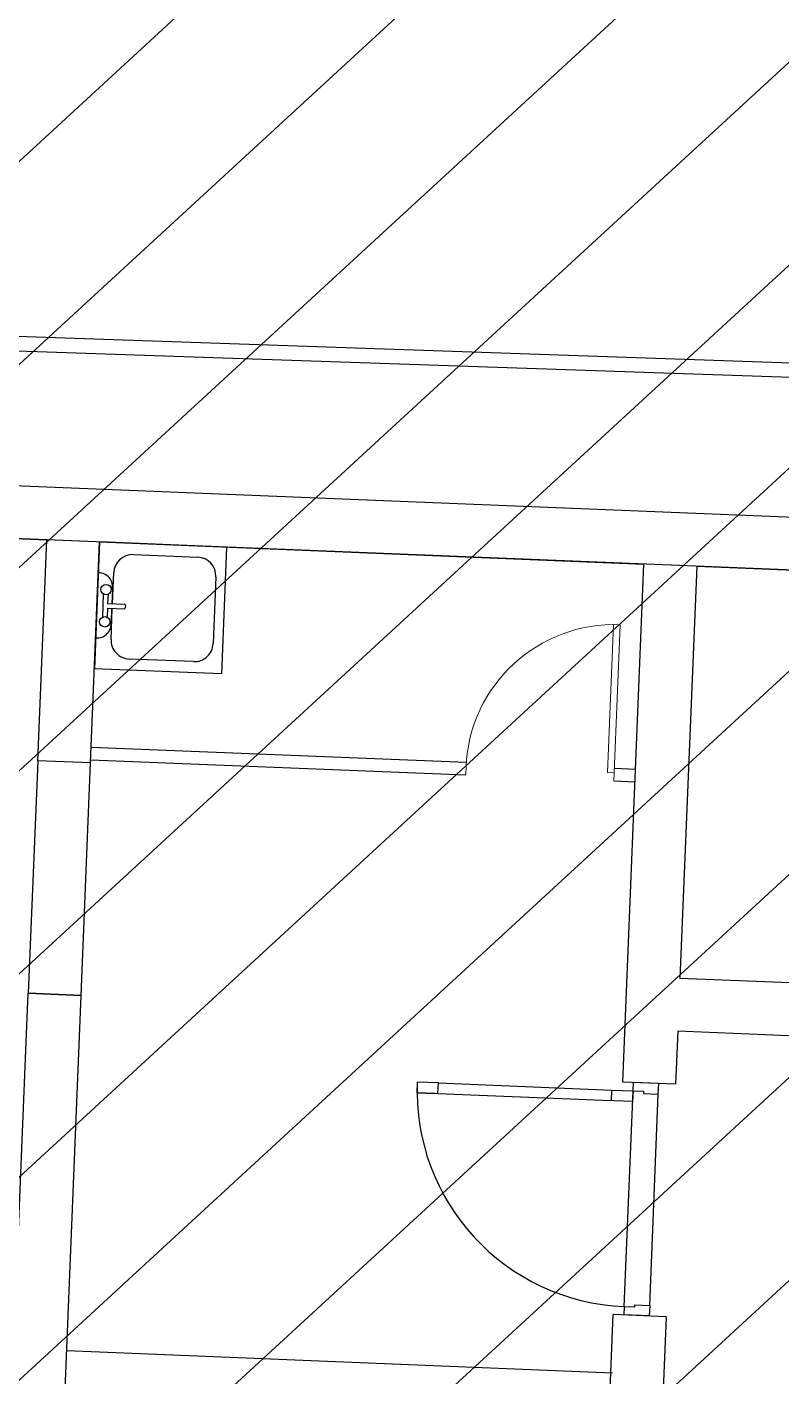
# Model space of a CAD drawing. Extents: x -678889171 to 586587, y -792238163 to 335485.
# Drawn here: x -678811040 to -678807478, y -792108600 to -792102224 of the extents above; entities that cross this region are included whole.
import ezdxf
from ezdxf.enums import TextEntityAlignment as Align

# ---------------------------------------------------------------- set-up
doc = ezdxf.new("R2010")
doc.units = 0
doc.header["$MEASUREMENT"] = 0
for name, color, linetype in [('A-FLOR-PATT', 252, 'Continuous'), ('A-SITE-PATT', 252, 'Continuous'), ('A-WALL', 252, 'Continuous')]:
    doc.layers.add(name, color=color, linetype=linetype)
doc.layers.add('BASEMENT3 LAYOUT$0$HATCH6', color=252, linetype='Continuous', lineweight=15)
doc.layers.add('Ground floor Towers$0$04-Ground Floor$0$$2$A-DOOR-FULL', color=252, linetype='Continuous', lineweight=20)
doc.styles.add('Ground floor Towers$0$$Bas01-Rname$0$EN-SC', font='swissc.ttf')
doc.styles.add('Ground floor Towers$0$$Bas01-Rname$0$EN-SCL', font='swisscl.ttf')
doc.styles.add('Ground floor Towers$0$04-Ground Floor$0$V2-lower ground$0$LEVEL  FOR LICENSE LOWER GR$0$$LG- LEVEL$0$AR-SR', font='sarb.shx')

# ---------------------------------------------------------------- blocks, each defined once
blk = doc.blocks.new('A$C61C61320')
at = {"layer": 'BASEMENT3 LAYOUT$0$HATCH6'}
h = blk.add_hatch(dxfattribs=at)
h.set_pattern_fill('JIS_WOOD', color=256, scale=1000, style=0)
h.set_pattern_definition([(45, (-845711.5632553247, -470537.5133829243), (-499.9999991609842, 499.9999991609843), [])])
h.paths.add_polyline_path([(-57054.4839232408, -202715.6827627594), (-61988.72938809986, -237934.2497828866), (-80426.45722685638, -233625.2072105513), (-117920.8563015934, -232159.4412755717), (-127624.8318891085, -221284.5855308848), (-127624.8318891085, -154987.425217584), (-104462.5924733605, -154589.848100547), (-93882.62928564264, -154028.8445178776), (-93529.7361727003, -176713.0896850609), (-93352.28011348587, -178273.3977080029), (-93352.28011348587, -194674.8746110406), (-91405.28890382661, -196764.3988851835), (-82930.71560722869, -197602.72102616), (-65142.08317814791, -199622.3395659931), (-55832.26724016038, -200866.3395951205)])
blk = doc.blocks.new('Ground floor Towers$0$04-Ground Floor$0$$0$$DD-04-LEVEL LG$0$a-up-t3-a$0$WATG_DOORSINGLE_M3')
at = {"layer": 'Ground floor Towers$0$04-Ground Floor$0$$2$A-DOOR-FULL'}
for p, q in [((0, -50), (0, 0)), ((900, -50), (900, 0))]:
    blk.add_line(p, q, dxfattribs=at)
blk.add_lwpolyline([(900, -50), (900, -950), (860, -950), (860, -50)], close=True, dxfattribs=at)
blk.add_arc((900, -50), 900.0000000000002, 180, 270, dxfattribs=at)
blk = doc.blocks.new('GR')
at = {"layer": 'A-FLOR-PATT'}
for p, q in [((-30912.47202798455, 79958.33511458867), (9546.729276875696, 80198.828844029)), ((-30948.08122967152, 79876.02890377189), (9437.223438388435, 80139.55793711904)), ((-12878.88572230558, 79373.93332710664, 6.803867058720262e-05), (-5570.345983522075, 79373.93815484122, 0.0001225815378695977)), ((-53845, 79125), (16455, 79125)), ((-12178.88612819221, 79123.93378949884, 7.326269307552334e-05), (-10142.48381156061, 79123.93513466584, 8.846015046912454e-05)), ((-10142.48381156021, 78078.64858551217, -9.548661872476437e-06), (-10142.48381156061, 79123.93513466635, -1.081206665321303e-05)), ((-9892.483811560516, 79123.93529980653, 9.032587430835376e-05), (-7319.552628460136, 79123.93699938394, 0.0001095273904883759)), ((-9292.483811704937, 79123.93529980653, -1.077723737883993e-05), (-9892.483811560523, 79123.93529980653, -1.077733182689896e-05)), ((-9892.483811560523, 79123.93529980653, -1.077733182689896e-05), (-9892.483811560494, 78523.93529980663, -1.077742627495801e-05)), ((-9892.483811560243, 78078.64858551227, -9.548661872476437e-06), (-9892.483811560518, 79123.93529980653, -1.081206685281262e-05)), ((-9730.63967567822, 79070.9215534656, -1.077731469553386e-05), (-9425.817145052773, 79070.9215534656, -1.077726671237324e-05)), ((-9292.483811704937, 79123.93529980653, -1.077723737883993e-05), (-9292.483811704937, 78523.93529980663, -1.077733182689898e-05)), ((-7319.552628460136, 76673.75295876697, 0.0001720422549533712), (-7319.552628460136, 79123.93699938394, 0.0001409147423326838)), ((-7069.552628460138, 79123.93716452371, 0.0001113931143276042), (-6271.230895106331, 79123.9376918641, 0.0001174555646210147)), ((-7069.552628460136, 79123.93716452373, 0.0001720422549533716), (-7069.552628460136, 77173.7529587665, 0.0001720422549533716)), ((-9819.528564559034, 78835.05913339919, -1.077736581575187e-05), (-9819.528564559034, 78982.03266457526, -1.077734268014395e-05)), ((-9336.928256172017, 78982.03266457526, -1.077726671237324e-05), (-9336.928255745297, 78665.83793503791, -1.077731648567065e-05)), ((-9823.010975530662, 78900.95350267887, -1.077735599127133e-05), (-9823.010975530662, 78835.05913339919, -1.077736636393013e-05)), ((-9864.793268421461, 78879.01984937074, -1.077736602101708e-05), (-9864.793268421461, 78769.25049372166, -1.077738330018805e-05)), ((-9842.584104457346, 78878.00556595533, -1.077736268465819e-05), (-9842.584104457346, 78835.05913339919, -1.077736944500352e-05)), ((-9842.584104457346, 78835.05913339919, -1.077736944500352e-05), (-9763.489933088567, 78835.05913339919, -1.077735699451858e-05)), ((-9758.48993308947, 78830.05913339919, -1.077735699451858e-05), (-9758.48993308947, 78817.8369111766, -1.077735891846052e-05)), ((-9842.584104457346, 78812.8369111766, -1.077737294307978e-05), (-9763.489933088567, 78812.8369111766, -1.077736049259484e-05)), ((-9842.584104457346, 78812.8369111766, -1.077737294307978e-05), (-9842.584104457346, 78770.26477713819, -1.07773796445055e-05)), ((-9823.010975530662, 78812.8369111766, -1.077736986200639e-05), (-9823.010975530662, 78747.91025640287, -1.077738008233393e-05)), ((-9819.528565145767, 78665.83793509126, -1.077739245344151e-05), (-9819.528564593493, 78812.8369111766, -1.077736931382813e-05)), ((-9425.817144786066, 78576.94904614924, -1.077734447028076e-05), (-9730.639676265011, 78576.94904620257, -1.077739245344151e-05)), ((-9292.483811704937, 78523.93529980663, -1.077733182689898e-05), (-9892.483811560494, 78523.93529980663, -1.077742627495801e-05)), ((-9892.483811560262, 78153.93699938335, 0.0001720422549533715), (-8119.552628460078, 78153.93699938335, 0.0001720422549533715)), ((-7419.552628460136, 78153.9369993837, 0.0001720422549533715), (-7319.552628460136, 78153.93699938335, 0.0001720422549533715)), ((-9892.483811560243, 78078.64858551227), (-10142.48381156021, 78078.64858551217)), ((-10142.48381156021, 78078.64858551217), (-10142.4838115598, 76978.64858551217)), ((-9892.483811560243, 78078.64858551227), (-10142.48381156021, 78078.64858551217)), ((-9892.483811560247, 78093.9369993837, 0.0001720422549533713), (-8119.552628460078, 78093.9369993837, 0.0001720422549533713)), ((-9892.4838115598, 76978.64858551227), (-9892.483811560243, 78078.64858551227)), ((-7419.552628460107, 78093.9369993837, 0.0001720422549533713), (-7319.552628460107, 78093.93699938335, 0.0001720422549533713)), ((-6470.348299964156, 77173.75295876697), (-7069.552628460136, 77173.7529587665)), ((-10142.48381155913, 75201.21501060203, 2.953218746665125e-06), (-10142.4838115598, 76978.64858551217)), ((-10142.4838115598, 76978.64858551217), (-9892.4838115598, 76978.64858551227)), ((-9892.483811559796, 76978.64858551227), (-10142.4838115598, 76978.64858551217)), ((-9892.483811558943, 74698.93186246375, 3.787765831942939e-06), (-9892.483811559798, 76978.64858551226)), ((-6470.348299964127, 76923.75295876697), (-7069.552628460136, 76923.7529587665)), ((-7069.552628460136, 76923.75295876662, 0.0001720422549533959), (-7069.552628460107, 76673.75295876662, 0.0001720422549533265)), ((-7069.552628460107, 76673.75295876662), (-7319.552628460136, 76673.75295876697)), ((-7069.552628460136, 75573.75295876662), (-7319.552628460136, 75573.75295876662)), ((-7319.552628460136, 74698.93186246345, 0.0001720422549533716), (-7319.552628460136, 75573.75295876662, 0.0001720422549533716)), ((-7069.552628460136, 75573.75295876662, 0.0001720422549533716), (-7069.552628459962, 72323.74302305465, 0.0001720422549533716)), ((-9892.483811559168, 75298.93186246339), (-7311.635247409402, 75298.93186246298))]:
    blk.add_line(p, q, dxfattribs=at)
at = {"layer": 'A-FLOR-PATT', "extrusion": (-1.739804435439777e-10, -1.564016628840523e-07, 0.9999999999999878)}
for p, q in [((-7149.552628460176, 76673.75568110174, 0.0001720283365179612), (-7269.552628460039, 76673.75568110174, 0.0001720074588647353)), ((-7269.552628460039, 76633.75568110176, 0.0001657513923493753), (-7269.552628460039, 76673.75568110174, 0.0001720074588647353)), ((-7149.552628460176, 76623.75568110176, 0.00016420825337376), (-7149.552628460176, 76673.75568110174, 0.0001720283365179612)), ((-8189.55262845978, 76633.75568110177, 0.0001655913303413165), (-8289.552628459744, 76633.75568110177, 0.0001655739322969623)), ((-8289.552628459744, 76633.75568110177, 0.0001655739322969623), (-8289.552628459744, 76583.75568110179, 0.0001577538491527621)), ((-8189.55262845978, 76583.75568110179, 0.0001577712471971162), (-8189.55262845978, 76633.75568110177, 0.0001655913303413165)), ((-8189.55262845978, 76633.75568110174, 0.0001655913303413142), (-7369.552628460006, 76633.75568110176, 0.0001657339943050216)), ((-7369.552628460006, 76583.75568110179, 0.0001579139111608212), (-7369.552628460006, 76633.75568110177, 0.0001657339943050215)), ((-7369.552628460006, 76633.75568110177, 0.0001657339943050215), (-7269.552628460039, 76633.75568110177, 0.0001657513923493774)), ((-7269.552628460039, 76633.75568110176, 0.0001657513923493753), (-7219.552628460056, 76633.75568110176, 0.0001657600913715525)), ((-7269.552628460039, 76633.75568110177, 0.0001657513923493774), (-7269.552628460039, 76583.75568110179, 0.0001579313092051771)), ((-7269.552628460039, 75613.75568110206, 6.221696207688851e-06), (-7269.552628460039, 76633.75568110176, 0.000165751392349376)), ((-7219.552628460056, 76633.75568110176, 0.0001657600913715525), (-7219.552628460056, 76623.75568110176, 0.000164196074742712)), ((-7219.552628460056, 76623.75568110176, 0.000164196074742712), (-7149.552628460176, 76623.75568110176, 0.00016420825337376)), ((-7149.552628460176, 75623.75568110206, 7.806590489753922e-06), (-7149.552628460176, 76623.75568110176, 0.00016420825337376)), ((-8289.552628459744, 76583.75568110179, 0.0001577538491527621), (-8202.552628459773, 76583.75568110179, 0.0001577689854513498)), ((-8202.552628459773, 76583.75568110179, 0.0001577689854513498), (-8289.552628459744, 76583.75568110179, 0.0001577538491527621)), ((-8289.552628459744, 76583.75568110179, 0.0001577538491527621), (-8189.55262845978, 76583.75568110179, 0.0001577712471971162)), ((-8189.55262845978, 76583.75568110177, 0.0001577712471971144), (-7369.552628460006, 76583.75568110177, 0.0001579139111608218)), ((-7356.552628460008, 76583.75568110179, 0.0001579161729065876), (-7369.552628460006, 76583.75568110179, 0.0001579139111608212)), ((-7269.552628460039, 76583.75568110179, 0.0001579313092051771), (-7356.552628460008, 76583.75568110179, 0.0001579161729065876)), ((-7269.552628460039, 75613.75568110206, 6.221696207688851e-06), (-7219.552628460056, 75613.75568110206, 6.23039522986606e-06)), ((-7269.552628460039, 75613.75568110206, 6.221696207688851e-06), (-7269.552628460039, 75573.75568110208, -3.437030767110337e-08)), ((-7149.552628460176, 75573.75568110208, -1.349265444514016e-08), (-7269.552628460039, 75573.75568110208, -3.437030767110337e-08)), ((-7219.552628460056, 75613.75568110206, 6.23039522986606e-06), (-7219.552628460056, 75623.75568110206, 7.794411858705872e-06)), ((-7219.552628460056, 75623.75568110206, 7.794411858705872e-06), (-7149.552628460176, 75623.75568110206, 7.806590489755358e-06)), ((-7149.552628460176, 75623.75568110206, 7.806590489755358e-06), (-7149.552628460176, 75573.75568110208, -1.349265444514016e-08))]:
    blk.add_line(p, q, dxfattribs=at)
at = {"layer": 'A-FLOR-PATT'}
for centre in [(-9852.690925593779, 78900.36008669065, -1.077736075670577e-05), (-9852.690925593779, 78747.91025640287, -1.077738475435672e-05)]:
    blk.add_circle(centre, 24.53308848859332, dxfattribs=at)
for centre, radius, start, end in [((-9730.63967567822, 78982.03266457526, -1.07773286878389e-05), 88.88888888891378, 90, 180), ((-9425.817145052773, 78982.03266457526, -1.077728070467828e-05), 88.88888888891378, 0, 90), ((-9888.757366604113, 78912.00506359337, -1.077736460097224e-05), 66.66877037070529, 350.4581373322092, 92.36044005495549), ((-9763.489933088567, 78830.05913339919, -1.077735778158574e-05), 5.000000000001401, 0, 90), ((-9763.489933088567, 78817.8369111766, -1.077735970552768e-05), 5.000000000001401, 270, 0), ((-9888.757366604113, 78736.85869549002, -1.07773921713631e-05), 66.66877037070529, 267.6395599450445, 9.541862667790774), ((-9730.639676265011, 78665.83793509126, -1.077737846113647e-05), 88.88888888891378, 180, 270), ((-9425.817144626053, 78665.83793503791, -1.077733047797569e-05), 88.88888888891378, 269.9999999216262, 0)]:
    blk.add_arc(centre, radius, start, end, dxfattribs=at)
at = {"layer": 'A-FLOR-PATT', "extrusion": (-1.739804435439777e-10, -1.564016628840523e-07, 0.9999999999999878)}
blk.add_arc((-7269.552628460039, 76633.75568110085, -0.01181863066923447), 1019.999999999704, 180, 270, dxfattribs=at)
at = {"layer": 'A-FLOR-PATT', "xscale": -0.7777777777777456, "yscale": 0.7777777777777457, "zscale": 0.7777777777777793, "rotation": 180}
blk.add_blockref('Ground floor Towers$0$04-Ground Floor$0$$0$$DD-04-LEVEL LG$0$a-up-t3-a$0$WATG_DOORSINGLE_M3', (-8119.552628460078, 78093.9369993837, 0.000153981908304607), dxfattribs=at)
at = {"layer": 'A-FLOR-PATT', "style": 'Ground floor Towers$0$04-Ground Floor$0$V2-lower ground$0$LEVEL  FOR LICENSE LOWER GR$0$$LG- LEVEL$0$AR-SR', "flags": 12}
for tag, p in [('L', (30296.07288644527, 72859.53473235783)), ('P', (30237.50458115668, 72203.99769414036))]:
    blk.add_attdef(tag, text='', height=500, dxfattribs=at).set_placement(p, align=Align.RIGHT)
at = {"layer": 'A-FLOR-PATT'}
for tag, p, height, style in [('N', (85492.25876324323, 56633.4995742733), 250, 'Ground floor Towers$0$$Bas01-Rname$0$EN-SC'), ('N', (89389.48149106537, 56633.4995742733), 250, 'Ground floor Towers$0$$Bas01-Rname$0$EN-SC'), ('N', (94597.61363499537, 56633.4995742733), 250, 'Ground floor Towers$0$$Bas01-Rname$0$EN-SC'), ('AN', (85922.66280553787, 56313.08159666645), 200, 'Ground floor Towers$0$$Bas01-Rname$0$EN-SCL'), ('AN', (89819.88553336001, 56313.08159666645), 200, 'Ground floor Towers$0$$Bas01-Rname$0$EN-SCL'), ('AN', (95028.01767729002, 56313.08159666645), 200, 'Ground floor Towers$0$$Bas01-Rname$0$EN-SCL'), ('SN', (85299.47460008037, 56025.08594095582), 200, 'Ground floor Towers$0$$Bas01-Rname$0$EN-SCL'), ('F', (85927.04975899268, 56008.67972904726), 200, 'Ground floor Towers$0$$Bas01-Rname$0$EN-SCL'), ('SN', (89196.69732790251, 56025.08594095582), 200, 'Ground floor Towers$0$$Bas01-Rname$0$EN-SCL'), ('F', (89824.27248681482, 56008.67972904726), 200, 'Ground floor Towers$0$$Bas01-Rname$0$EN-SCL'), ('SN', (94404.82947183252, 56025.08594095582), 200, 'Ground floor Towers$0$$Bas01-Rname$0$EN-SCL'), ('F', (95032.40463074483, 56008.67972904726), 200, 'Ground floor Towers$0$$Bas01-Rname$0$EN-SCL')]:
    blk.add_attdef(tag, p, '', height=height, dxfattribs=dict(at, style=style))
at = {"layer": 'A-FLOR-PATT', "style": 'Ground floor Towers$0$$Bas01-Rname$0$EN-SCL', "width": 0.8}
for p in [(85305.16036184286, 56295.1433535593), (89202.383089665, 56295.1433535593), (94410.51523359501, 56295.1433535593)]:
    blk.add_attdef('FN', p, '', height=250, dxfattribs=at)

msp = doc.modelspace()

# ---------------------------------------------------------------- block references
at = {"layer": 'A-SITE-PATT', "rotation": 357.6731745000001}
msp.add_blockref('A$C61C61320', (-678706236.4347705, -791940527.995869, -212772), dxfattribs=at)

# ---------------------------------------------------------------- next in the draw order: block references
at = {"layer": 'A-WALL', "rotation": 357.6731745000001}
msp.add_blockref('GR', (-678804025.0995113, -792184118.4910543, -212772), dxfattribs=at)

doc.saveas('drawing.dxf')
